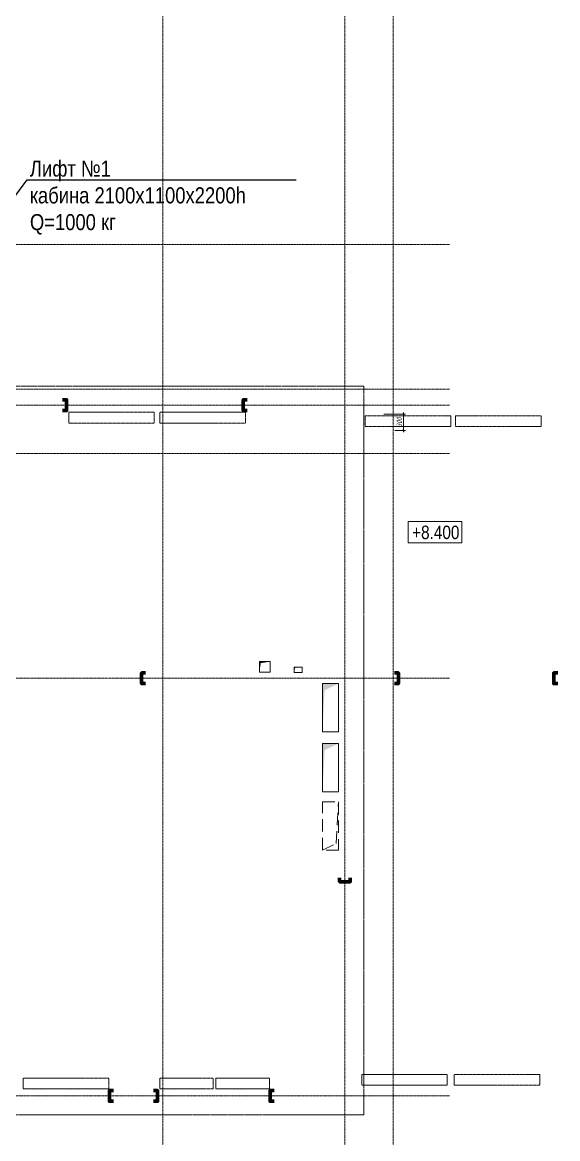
# Model space of a CAD drawing. Header units: millimetres. Extents: x -231292 to 573618, y -153144 to 564035.
# Drawn here: x -200203 to -190200, y 167897 to 188745 of the extents above; entities that cross this region are included whole.
import ezdxf
from ezdxf import colors
from ezdxf.entities.mleader import LeaderData, LeaderLine
from ezdxf.enums import TextEntityAlignment as Align
from ezdxf.math import Vec2, Vec3

# ---------------------------------------------------------------- set-up
doc = ezdxf.new("R2010")
doc.units = ezdxf.units.MM
for name, pattern in [('CENTER2', [28.575, 19.05, -3.175, 3.175, -3.175]), ('DASHED', [19.05, 12.7, -6.35]), ('HIDDEN', [9.525, 6.35, -3.175]), ('HIDDEN2', [4.7625, 3.175, -1.5875])]:
    doc.linetypes.add(name, pattern=pattern)
doc.layers.get('0').update_dxf_attribs({"color": 250})
doc.layers.get('Defpoints').update_dxf_attribs({"color": 250})
for name, color, linetype, lineweight in [('АИ_Текст', 250, 'Continuous', 13), ('АР_Отметка', 7, 'Continuous', 13), ('АР_Отопительные приборы', 250, 'HIDDEN2', 0), ('ВК_Шахты', 5, 'Continuous', 9), ('КМ_Фахверки', 250, 'Continuous', 80), ('ОВ_Классы', 250, 'Continuous', 0), ('ОВ_Кондиционирование', 250, 'Continuous', 5), ('ОВ_Шахты', 250, 'Continuous', 5), ('РД_Оси_100', 250, 'Continuous', 0)]:
    doc.layers.add(name, color=color, linetype=linetype, lineweight=lineweight)
doc.layers.add('АР_Делит', color=250, linetype='Continuous', lineweight=0, plot=False)
doc.styles.add('Arial_Narrow_08', font='ARIALN.TTF', dxfattribs={"width": 0.8})
doc.styles.add('style1', font='ARIALN.TTF')
doc.styles.add('T_dim', font='romans.shx', dxfattribs={"width": 0.7, "oblique": 15})
doc.dimstyles.new('1-50', dxfattribs={"dimscale": 50, "dimtxt": 2, "dimasz": 1, "dimexe": 0.7, "dimexo": 0.6, "dimtad": 1, "dimdec": 0, "dimlfac": -1, "dimtxsty": 'T_dim', "dimblk1": 'ARCHTICK', "dimblk2": 'ARCHTICK', "dimsah": 1, "dimcen": 0, "dimdle": 0.7, "dimclrd": 256, "dimclre": 256, "dimadec": 0, "dimazin": 0, "dimtfac": 1, "dimtdec": 0, "dimtmove": 1, "dimatfit": 3, "dimfxl": 25, "dimlwd": -1, "dimlwe": -1, "dimarcsym": 2})

# ---------------------------------------------------------------- blocks, each defined once
blk = doc.blocks.new('СОШ_2200_АР_ОСИ_М100_28.05.24')
at = {"layer": 'АР_Делит', "color": 5, "linetype": 'DASHED'}
blk.add_lwpolyline([(20455, 68320), (20455, 26755), (27955, 26755), (27955, 13145), (-355, 13145), (-355, 100855)], dxfattribs=at)
at = {"layer": 'РД_Оси_100', "color": 1, "linetype": 'CENTER2'}
blk.add_line((24200, -6155), (24200, 139938.679), dxfattribs=at)
at = {"layer": 'РД_Оси_100', "linetype": 'CENTER2'}
for p, q in [((27600, -6155), (27600, 139938.679)), ((29555, 29400), (-5954.958, 29400)), ((-5954.958, 21300), (29555, 21300)), ((-5954.958, 13500), (29555, 13500))]:
    blk.add_line(p, q, dxfattribs=at)
for points in [[(28500, -6155), (28500, 139938.679)], [(29555, 26700), (-5454.958, 26700), (-5954.958, 26850)], [(29555, 26400), (-5454.958, 26400), (-5954.958, 26250)], [(29555, 25500), (-5954.958, 25500)]]:
    blk.add_lwpolyline(points, dxfattribs=at)
blk = doc.blocks.new('Отметка_план')
at = {"color": 7}
blk.add_lwpolyline([(0, 0), (10, 0), (10, 4), (0, 4)], close=True, dxfattribs=at)
at = {"style": 'Arial_Narrow_08', "width": 0.8}
blk.add_attdef('OTMG', text='', height=2.5, dxfattribs=at).set_placement((9.06, 0.7), align=Align.RIGHT)
blk = doc.blocks.new('otv')
at = {"linetype": 'Continuous'}
blk.add_lwpolyline([(0, -1), (0, 0), (1, 0), (1, -1)], close=True, dxfattribs=at)
blk.add_solid([(0, -1), (0, 0), (0.135, -0.137), (1, 0)], dxfattribs=at)
blk = doc.blocks.new('otv пунктир')
at = {"linetype": 'HIDDEN', "ltscale": 0.07}
blk.add_lwpolyline([(0, 0), (0, 1), (1, 1), (1, 0)], close=True, dxfattribs=at)
blk.add_lwpolyline([(0, 1), (0.135, 0.137), (1, 0)], dxfattribs=at)
blk = doc.blocks.new('Ф_пеноблок 200')
at = {"layer": 'КМ_Фахверки'}
blk.add_lwpolyline([(0, -75), (0, 0), (200, 0), (200, -75)], dxfattribs=at)
blk = doc.blocks.new('_ArchTick')
at = {"color": 0, "linetype": 'ByBlock', "const_width": 0.15}
blk.add_lwpolyline([(-0.5, -0.5), (0.5, 0.5)], dxfattribs=at)
blk = doc.blocks.new('*D877')
at = {"layer": 'Defpoints', "color": 0, "transparency": 16777216}
for p in [(-193476, 181425), (-193275, 181125), (-193078, 181125)]:
    blk.add_point(p, dxfattribs=at)
at = {"layer": 'АР_Делит', "color": 0, "transparency": 16777216}
for p, q in [((-193446, 181425), (-193043, 181425)), ((-193078, 181460), (-193078, 181090)), ((-193245, 181125), (-193043, 181125))]:
    blk.add_line(p, q, dxfattribs=at)
at = {"layer": 'АР_Делит', "color": 0, "transparency": 16777216, "xscale": 50, "yscale": 50, "zscale": 50}
for p, rotation in [((-193078, 181425), 90), ((-193078, 181125), 270)]:
    blk.add_blockref('_ArchTick', p, dxfattribs=dict(at, rotation=rotation))
at = {"layer": 'АР_Делит', "color": 0, "transparency": 16777216, "insert": (-193159, 181275), "char_height": 100, "attachment_point": 5, "rotation": 90, "style": 'T_dim'}
blk.add_mtext('300', dxfattribs=at)
blk = doc.blocks.new('Bottom_R_1600')
at = {"layer": 'АР_Отопительные приборы'}
blk.add_lwpolyline([(-800, -100), (800, -100), (800, 100), (-800, 100)], close=True, dxfattribs=at)
blk = doc.blocks.new('Bottom_R_1000')
at = {"layer": 'АР_Отопительные приборы'}
blk.add_lwpolyline([(-500, -100), (500, -100), (500, 100), (-500, 100)], close=True, dxfattribs=at)
blk = doc.blocks.new('Bottom_L_1600')
at = {"layer": 'АР_Отопительные приборы'}
blk.add_lwpolyline([(800, -100), (-800, -100), (-800, 100), (800, 100)], close=True, dxfattribs=at)

msp = doc.modelspace()

# ---------------------------------------------------------------- block references
at = {"layer": 'АР_Отметка'}
ref = msp.add_blockref('Отметка_план', (-192993.578, 179025.163), dxfattribs=dict(at, xscale=100, yscale=100, zscale=100))
ref.add_attrib('OTMG', '+8.400', dxfattribs={"layer": '0', "color": 0, "height": 250, "style": 'style1'}).set_placement((-192036.16, 179344.98), align=Align.TOP_RIGHT)
at = {"layer": 'АР_Отопительные приборы', "rotation": 180}
for p in [(-198537.107, 181362.03), (-196834.481, 181362.03), (-192996.512, 181295.168), (-191311.516, 181295.168)]:
    msp.add_blockref('Bottom_L_1600', p, dxfattribs=at)
at = {"layer": 'АР_Отопительные приборы'}
for name, p in [('Bottom_L_1600', (-193062.57, 168995.168)), ('Bottom_R_1600', (-191334.205, 168995.168)), ('Bottom_R_1600', (-199389.205, 168925.167)), ('Bottom_R_1000', (-197136.412, 168925.168)), ('Bottom_R_1000', (-196087.322, 168925.168))]:
    msp.add_blockref(name, p, dxfattribs=at)
at = {"layer": 'ВК_Шахты', "color": 1, "xscale": 200, "yscale": 200}
msp.add_blockref('otv', (-195774.346, 176806.137), dxfattribs=at)
at = {"layer": 'КМ_Фахверки', "xscale": -1}
for p, rotation in [((-199374.957, 181495.168), 270), ((-193174.956, 176395.168), 270), ((-194274.956, 172695.168), 180), ((-197674.956, 168595.168), 270)]:
    msp.add_blockref('Ф_пеноблок 200', p, dxfattribs=dict(at, rotation=rotation))
at = {"layer": 'КМ_Фахверки'}
for p, rotation in [((-196074.957, 181495.168), 90), ((-197974.956, 176395.168), 90.00000000000001), ((-190274.956, 176395.168), 90.00000000000001), ((-198574.956, 168595.168), 90.00000000000001), ((-195574.956, 168595.168), 90)]:
    msp.add_blockref('Ф_пеноблок 200', p, dxfattribs=dict(at, rotation=rotation))
at = {"layer": 'ОВ_Классы', "xscale": 900, "yscale": 300, "rotation": 90}
msp.add_blockref('otv пунктир', (-194294.956, 173285.168), dxfattribs=at)
at = {"layer": 'ОВ_Кондиционирование', "xscale": 150, "yscale": 100}
msp.add_blockref('otv', (-195124.956, 176705.168), dxfattribs=at)
at = {"layer": 'ОВ_Шахты', "color": 1, "xscale": 300, "yscale": 900, "zscale": 1400}
for p in [(-194594.956, 176395.167), (-194594.956, 175275.698)]:
    msp.add_blockref('otv', p, dxfattribs=at)
at = {"layer": 'РД_Оси_100'}
msp.add_blockref('СОШ_2200_АР_ОСИ_М100_28.05.24', (-221774.956, 155195.168), dxfattribs=at)

# ---------------------------------------------------------------- dimensions: what is measured, and where the dimension line sits
at = {"layer": 'АР_Делит', "color": 0}
dim = msp.add_linear_dim(base=(-193077.956, 181125.141), p1=(-193475.956, 181425.168), p2=(-193274.956, 181125.141), angle=90, dimstyle='1-50', override={"dimclrd": 0, "dimclre": 0}, dxfattribs=at)
dim.commit()
dim.dimension.update_dxf_attribs({"geometry": '*D877', "text_midpoint": (-193159.206, 181275.154)})

# ---------------------------------------------------------------- leaders
at = {"layer": 'АИ_Текст', "lineweight": 5}
ml = msp.add_multileader_mtext('Standard', dxfattribs=at)
ml.set_content('Лифт №1\\Pкабина 2100х1100х2200h\\PQ=1000 кг', color=256, style='style1')
ml.set_leader_properties(color=256)
ml.build(insert=Vec2(0, 0))
ml.multileader.update_dxf_attribs({"has_dogleg": 0, "text_left_attachment_type": 6, "text_right_attachment_type": 6, "arrow_head_size": 300, "scale": 100})
ctx = ml.context
ctx.base_point, ctx.scale, ctx.char_height, ctx.arrow_head_size, ctx.landing_gap_size, ctx.plane_origin, ctx.plane_x_axis, ctx.plane_y_axis = Vec3(-200111.237, 185803.988), 100, 300, 300, 50, Vec3(-196844.944, 185209.211), Vec3(1, 0.00000001), Vec3(-0.00000001, 1)
ctx.left_attachment, ctx.right_attachment = 6, 6
notes = []
notes.append((ctx, [(1, (1, 1, 0), (-200911.237, 185803.988), (1, 0.00000001), 800, [(0, [(-202134.264, 183089.051)], 0, [])])]))
ctx.mtext.insert, ctx.mtext.text_direction, ctx.mtext.rotation, ctx.mtext.flow_direction = Vec3(-200061.237, 186163.988), Vec3(1, 0.00000001), 0.00000001, 5
for ctx, leaders in notes:
    for number, flags, end, landing, length, lines in leaders:
        leader = LeaderData()
        leader.index, (leader.has_last_leader_line, leader.has_dogleg_vector, leader.attachment_direction) = number, flags
        leader.last_leader_point, leader.dogleg_vector, leader.dogleg_length = Vec3(end), Vec3(landing), length
        for number, points, colour, breaks in lines:
            line = LeaderLine()
            line.index, line.vertices, line.color, line.breaks = number, Vec3.list(points), colors.encode_raw_color(colour), breaks
            leader.lines.append(line)
        ctx.leaders.append(leader)

doc.saveas('drawing.dxf')
